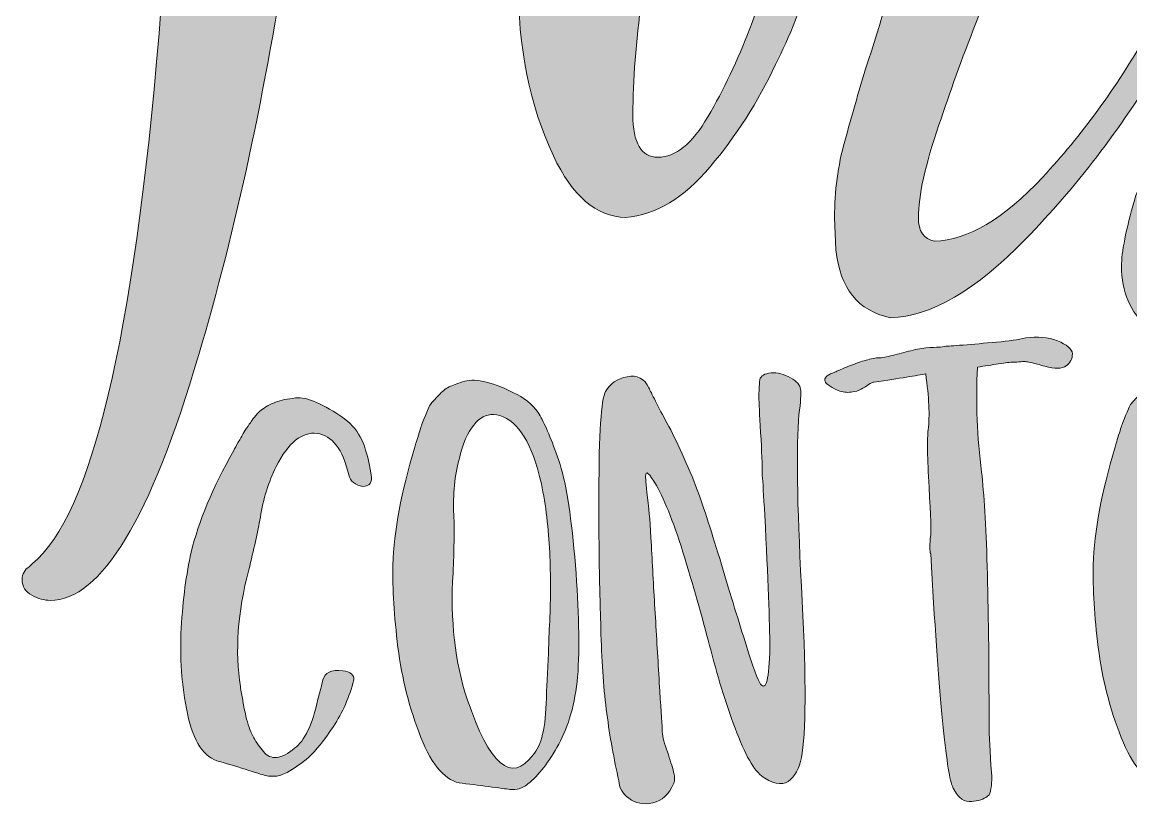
# Model space of a CAD drawing. Header units: inches. Extents: x 209 to 871, y -987 to -93.
# Drawn here: x 209.3 to 540, y -982.2 to -748.8 of the extents above; entities that cross this region are included whole.
import ezdxf

# ---------------------------------------------------------------- set-up
doc = ezdxf.new("R2010")
doc.units = ezdxf.units.IN
doc.header["$MEASUREMENT"] = 0
doc.layers.add('Layer 1', color=7, linetype='Continuous')

# ---------------------------------------------------------------- blocks, each defined once
blk = doc.blocks.new('block 6')
at = {"layer": 'Layer 1', "true_color": 0x030405}
h = blk.add_hatch(color=178, dxfattribs=at)
h.dxf.hatch_style = 2
edge = h.paths.add_edge_path()
edge.add_spline(control_points=[(478.81, -853.67), (476.32, -854.17), (471.18, -855), (463.39, -856.16), (463.05, -856.16), (462.52, -856.41), (461.77, -856.91), (461.03, -857.4), (460.28, -857.86), (459.53, -858.27), (458.79, -858.69), (457.8, -858.98), (456.55, -859.14), (455.31, -859.31), (454.02, -859.14), (452.7, -858.65), (450.04, -857.49), (448.72, -856.45), (448.72, -855.54), (448.72, -854.63), (449.71, -853.84), (451.7, -853.18), (452.36, -852.84), (453.52, -852.35), (455.18, -851.68), (456.84, -851.02), (458.42, -850.44), (459.91, -849.94), (461.4, -849.45), (462.81, -849.12), (464.14, -848.95), (465.29, -848.95), (466.7, -848.74), (468.36, -848.33), (470.02, -847.91), (471.8, -847.46), (473.71, -846.96), (475.61, -846.46), (477.32, -846.13), (478.81, -845.96), (480.63, -845.8), (481.92, -845.72), (482.66, -845.72), (483.41, -845.72), (484.11, -845.63), (484.78, -845.47), (485.27, -845.47), (487.02, -845.34), (490, -845.09), (492.98, -844.84), (496.3, -844.56), (499.95, -844.22), (503.59, -843.89), (506.49, -843.48), (508.65, -842.98), (512.13, -842.48), (515.28, -842.77), (518.1, -843.85), (520.92, -844.93), (522.41, -846.21), (522.58, -847.71), (522.58, -849.2), (521.95, -850.4), (520.71, -851.31), (519.47, -852.22), (517.35, -852.27), (514.37, -851.43), (512.71, -850.94), (511.47, -850.61), (510.64, -850.44), (509.81, -850.28), (509.23, -850.15), (508.9, -850.07), (508.56, -849.99), (507.98, -849.99), (507.16, -850.07), (506.32, -850.15), (505.58, -850.19), (504.92, -850.19), (504.09, -850.19), (502.64, -850.36), (500.57, -850.69), (498.49, -851.02), (496.38, -851.35), (494.23, -851.68), (493.73, -862.13), (494.14, -872.57), (495.47, -883.02), (496.96, -895.62), (497.71, -920.49), (497.71, -957.62), (497.71, -961.6), (497.96, -966.57), (498.45, -972.54), (498.62, -975.69), (498.37, -977.93), (497.71, -979.26), (497.54, -979.42), (497.21, -979.67), (496.71, -980), (496.22, -980.33), (495.51, -980.62), (494.6, -980.87), (493.68, -981.12), (492.73, -981.24), (491.74, -981.24), (490.74, -981.24), (489.79, -980.79), (488.88, -979.88), (487.96, -978.97), (487.18, -977.68), (486.52, -976.02), (485.68, -973.37), (484.73, -966.41), (483.66, -955.13), (482.58, -943.86), (481.46, -927.95), (480.3, -907.39), (479.96, -906.56), (479.96, -904.65), (480.3, -901.67), (480.46, -901.01), (480.3, -896.28), (479.8, -887.49), (479.3, -878.71), (479.22, -872.99), (479.55, -870.33), (480.05, -866.19), (479.8, -860.64), (478.81, -853.67)], knot_values=[0, 0, 0, 0, 1, 1, 1, 2, 2, 2, 3, 3, 3, 4, 4, 4, 5, 5, 5, 6, 6, 6, 7, 7, 7, 8, 8, 8, 9, 9, 9, 10, 10, 10, 11, 11, 11, 12, 12, 12, 13, 13, 13, 14, 14, 14, 15, 15, 15, 16, 16, 16, 17, 17, 17, 18, 18, 18, 19, 19, 19, 20, 20, 20, 21, 21, 21, 22, 22, 22, 23, 23, 23, 24, 24, 24, 25, 25, 25, 26, 26, 26, 27, 27, 27, 28, 28, 28, 29, 29, 29, 30, 30, 30, 31, 31, 31, 32, 32, 32, 33, 33, 33, 34, 34, 34, 35, 35, 35, 36, 36, 36, 37, 37, 37, 38, 38, 38, 39, 39, 39, 40, 40, 40, 41, 41, 41, 42, 42, 42, 43, 43, 43, 43], degree=3, periodic=1)
h = blk.add_hatch(color=178, dxfattribs=at)
h.dxf.hatch_style = 2
edge = h.paths.add_edge_path()
edge.add_spline(control_points=[(319.9, -910.62), (320.23, -900.51), (322.39, -888.9), (326.37, -875.8), (326.53, -875.14), (326.91, -873.86), (327.49, -871.95), (328.07, -870.05), (328.48, -868.8), (328.73, -868.22), (328.98, -867.64), (329.39, -866.6), (329.98, -865.11), (330.55, -863.62), (331.13, -862.59), (331.72, -862), (332.3, -861.43), (333.04, -860.64), (333.95, -859.64), (334.86, -858.65), (335.9, -857.9), (337.06, -857.4), (338.22, -856.91), (339.63, -856.41), (341.29, -855.91), (344.77, -854.92), (349.99, -856.25), (356.96, -859.89), (359.94, -861.38), (362.22, -863.5), (363.8, -866.23), (365.37, -868.97), (367.24, -873.4), (369.39, -879.54), (371.38, -885.34), (372.95, -894.91), (374.12, -908.26), (375.27, -921.61), (375.61, -933), (375.11, -942.45), (374.45, -950.74), (372.71, -957.62), (369.89, -963.09), (367.07, -968.56), (364, -972.71), (360.69, -975.53), (359.53, -976.52), (358.49, -977.14), (357.58, -977.39), (356.67, -977.64), (355.84, -977.72), (355.09, -977.64), (354.35, -977.55), (352.48, -977.31), (349.5, -976.89), (346.51, -976.48), (343.53, -976.1), (340.54, -975.77), (335.73, -975.28), (331.63, -970.71), (328.23, -962.1), (324.83, -953.48), (322.55, -944.53), (321.4, -935.24), (320.23, -925.96), (319.74, -917.75), (319.9, -910.62)], knot_values=[0, 0, 0, 0, 1, 1, 1, 2, 2, 2, 3, 3, 3, 4, 4, 4, 5, 5, 5, 6, 6, 6, 7, 7, 7, 8, 8, 8, 9, 9, 9, 10, 10, 10, 11, 11, 11, 12, 12, 12, 13, 13, 13, 14, 14, 14, 15, 15, 15, 16, 16, 16, 17, 17, 17, 18, 18, 18, 19, 19, 19, 20, 20, 20, 21, 21, 21, 22, 22, 22, 22], degree=3, periodic=1)
edge = h.paths.add_edge_path()
edge.add_spline(control_points=[(339.8, -878.54), (338.31, -884.01), (337.72, -889.73), (338.06, -895.7), (338.22, -900.67), (338.14, -906.48), (337.81, -913.11), (336.98, -927.2), (338.39, -939.72), (342.04, -950.66), (348.67, -970.38), (355.22, -975.94), (361.68, -967.32), (364.17, -964.67), (365.49, -959.03), (365.66, -950.41), (365.66, -949.08), (365.74, -947.09), (365.91, -944.44), (366.07, -941.79), (366.2, -939.14), (366.28, -936.48), (366.36, -933.83), (366.49, -930.81), (366.66, -927.41), (366.82, -924.01), (366.9, -920.61), (366.9, -917.21), (366.9, -913.81), (366.82, -910.37), (366.66, -906.89), (366.49, -903.41), (366.2, -899.93), (365.79, -896.45), (365.37, -892.96), (364.83, -889.65), (364.17, -886.5), (361.52, -874.56), (357.37, -867.77), (351.74, -866.11), (346.92, -864.78), (343.19, -868.02), (340.54, -875.8), (340.21, -876.64), (339.96, -877.55), (339.8, -878.54)], knot_values=[0, 0, 0, 0, 1, 1, 1, 2, 2, 2, 3, 3, 3, 4, 4, 4, 5, 5, 5, 6, 6, 6, 7, 7, 7, 8, 8, 8, 9, 9, 9, 10, 10, 10, 11, 11, 11, 12, 12, 12, 13, 13, 13, 14, 14, 14, 15, 15, 15, 15], degree=3, periodic=1)
h = blk.add_hatch(color=178, dxfattribs=at)
h.dxf.hatch_style = 2
edge = h.paths.add_edge_path()
edge.add_spline(control_points=[(403.71, -975.77), (402.22, -979.09), (400.1, -981.04), (397.37, -981.62), (394.63, -982.2), (392.27, -981.74), (390.28, -980.25), (388.29, -978.76), (387.29, -977.02), (387.29, -975.03), (385.8, -968.56), (384.6, -961.89), (383.69, -955.01), (382.77, -948.13), (382.2, -940.26), (381.95, -931.39), (381.7, -922.52), (381.53, -915.89), (381.45, -911.49), (381.36, -907.1), (381.33, -899.68), (381.33, -889.23), (381.33, -871.5), (381.99, -861.38), (383.32, -858.9), (384.64, -856.58), (386.8, -855.13), (389.78, -854.54), (392.77, -853.96), (394.92, -855.08), (396.25, -857.9), (396.58, -858.57), (397.24, -859.89), (398.24, -861.88), (399.23, -863.87), (400.39, -866.07), (401.72, -868.47), (403.04, -870.87), (404.53, -873.9), (406.19, -877.55), (407.85, -881.2), (409.34, -884.76), (410.67, -888.24), (412.66, -893.71), (415.06, -901.13), (417.88, -910.5), (420.7, -919.86), (423.14, -927.87), (425.22, -934.49), (427.29, -941.13), (428.74, -945.02), (429.57, -946.18), (431.23, -948.34), (432.14, -944.69), (432.31, -935.24), (432.31, -927.95), (431.81, -914.85), (430.81, -895.95), (430.48, -889.82), (430.23, -885.84), (430.07, -884.01), (430.07, -881.03), (429.9, -876.76), (429.57, -871.2), (429.24, -865.65), (429.07, -862.13), (429.07, -860.64), (429.07, -859.14), (429.15, -857.4), (429.32, -855.41), (429.65, -854.26), (430.77, -853.59), (432.68, -853.42), (434.58, -853.26), (436.53, -853.76), (438.52, -854.92), (440.34, -855.91), (441.34, -857.03), (441.51, -858.27), (441.67, -859.52), (441.51, -862.05), (441.01, -865.86), (440.18, -875.31), (440.43, -892.34), (441.75, -916.96), (443.08, -941.58), (443.16, -958.2), (442, -966.82), (441.51, -970.3), (440.34, -972.91), (438.52, -974.65), (436.7, -976.4), (434.13, -976.27), (430.81, -974.28), (428.16, -972.79), (425.38, -968.28), (422.48, -960.73), (419.58, -953.19), (417.01, -945.06), (414.77, -936.36), (412.54, -927.65), (409.92, -918.42), (406.94, -908.63), (403.96, -898.85), (401.14, -891.64), (398.48, -887), (396.33, -883.18), (395.25, -882.27), (395.25, -884.26), (395.25, -884.92), (395.5, -887.58), (396, -892.22), (396.33, -894.21), (396.66, -898.43), (396.99, -904.9), (397.32, -911.37), (397.7, -918.08), (398.11, -925.04), (398.52, -932.01), (398.94, -938.93), (399.35, -945.81), (399.77, -952.69), (400.06, -957.37), (400.23, -959.86), (400.23, -961.35), (400.64, -963.26), (401.47, -965.58), (402.3, -967.9), (402.96, -969.97), (403.46, -971.8), (403.96, -973.62), (404.04, -974.94), (403.71, -975.77)], knot_values=[0, 0, 0, 0, 1, 1, 1, 2, 2, 2, 3, 3, 3, 4, 4, 4, 5, 5, 5, 6, 6, 6, 7, 7, 7, 8, 8, 8, 9, 9, 9, 10, 10, 10, 11, 11, 11, 12, 12, 12, 13, 13, 13, 14, 14, 14, 15, 15, 15, 16, 16, 16, 17, 17, 17, 18, 18, 18, 19, 19, 19, 20, 20, 20, 21, 21, 21, 22, 22, 22, 23, 23, 23, 24, 24, 24, 25, 25, 25, 26, 26, 26, 27, 27, 27, 28, 28, 28, 29, 29, 29, 30, 30, 30, 31, 31, 31, 32, 32, 32, 33, 33, 33, 34, 34, 34, 35, 35, 35, 36, 36, 36, 37, 37, 37, 38, 38, 38, 39, 39, 39, 40, 40, 40, 41, 41, 41, 42, 42, 42, 43, 43, 43, 44, 44, 44, 44], degree=3, periodic=1)
h = blk.add_hatch(color=178, dxfattribs=at)
h.dxf.hatch_style = 2
edge = h.paths.add_edge_path()
edge.add_spline(control_points=[(528.79, -910.62), (529.12, -900.51), (531.28, -888.9), (535.26, -875.8), (535.42, -875.14), (535.79, -873.86), (536.37, -871.95), (536.95, -870.05), (537.37, -868.8), (537.62, -868.22), (537.87, -867.64), (538.28, -866.6), (538.86, -865.11), (539.44, -863.62), (540.02, -862.59), (540.6, -862), (541.18, -861.43), (541.93, -860.64), (542.84, -859.64), (543.75, -858.65), (544.79, -857.9), (545.95, -857.4), (547.11, -856.91), (548.52, -856.41), (550.18, -855.91), (553.66, -854.92), (558.88, -856.25), (565.84, -859.89), (568.83, -861.38), (571.1, -863.5), (572.68, -866.23), (574.26, -868.97), (576.12, -873.4), (578.28, -879.54), (580.27, -885.34), (581.84, -894.91), (583, -908.26), (584.16, -921.61), (584.49, -933), (584, -942.45), (583.33, -950.74), (581.59, -957.62), (578.77, -963.09), (575.95, -968.56), (572.89, -972.71), (569.57, -975.53), (568.41, -976.52), (567.37, -977.14), (566.47, -977.39), (565.55, -977.64), (564.72, -977.72), (563.98, -977.64), (563.23, -977.55), (561.37, -977.31), (558.38, -976.89), (555.4, -976.48), (552.41, -976.1), (549.43, -975.77), (544.62, -975.28), (540.52, -970.71), (537.12, -962.1), (533.72, -953.48), (531.44, -944.53), (530.28, -935.24), (529.12, -925.96), (528.62, -917.75), (528.79, -910.62)], knot_values=[0, 0, 0, 0, 1, 1, 1, 2, 2, 2, 3, 3, 3, 4, 4, 4, 5, 5, 5, 6, 6, 6, 7, 7, 7, 8, 8, 8, 9, 9, 9, 10, 10, 10, 11, 11, 11, 12, 12, 12, 13, 13, 13, 14, 14, 14, 15, 15, 15, 16, 16, 16, 17, 17, 17, 18, 18, 18, 19, 19, 19, 20, 20, 20, 21, 21, 21, 22, 22, 22, 22], degree=3, periodic=1)
edge = h.paths.add_edge_path()
edge.add_spline(control_points=[(548.68, -878.54), (547.19, -884.01), (546.61, -889.73), (546.94, -895.7), (547.11, -900.67), (547.03, -906.48), (546.7, -913.11), (545.86, -927.2), (547.27, -939.72), (550.92, -950.66), (557.55, -970.38), (564.1, -975.94), (570.57, -967.32), (573.06, -964.67), (574.38, -959.03), (574.55, -950.41), (574.55, -949.08), (574.63, -947.09), (574.8, -944.44), (574.96, -941.79), (575.08, -939.14), (575.17, -936.48), (575.25, -933.83), (575.37, -930.81), (575.54, -927.41), (575.7, -924.01), (575.79, -920.61), (575.79, -917.21), (575.79, -913.81), (575.7, -910.37), (575.54, -906.89), (575.37, -903.41), (575.08, -899.93), (574.67, -896.45), (574.26, -892.96), (573.72, -889.65), (573.06, -886.5), (570.4, -874.56), (566.25, -867.77), (560.62, -866.11), (555.81, -864.78), (552.08, -868.02), (549.43, -875.8), (549.1, -876.64), (548.85, -877.55), (548.68, -878.54)], knot_values=[0, 0, 0, 0, 1, 1, 1, 2, 2, 2, 3, 3, 3, 4, 4, 4, 5, 5, 5, 6, 6, 6, 7, 7, 7, 8, 8, 8, 9, 9, 9, 10, 10, 10, 11, 11, 11, 12, 12, 12, 13, 13, 13, 14, 14, 14, 15, 15, 15, 15], degree=3, periodic=1)
h = blk.add_hatch(color=178, dxfattribs=at)
h.dxf.hatch_style = 2
edge = h.paths.add_edge_path()
edge.add_spline(control_points=[(272.41, -876.55), (272.74, -875.89), (273.19, -875.06), (273.77, -874.06), (274.35, -873.07), (274.77, -872.32), (275.02, -871.83), (275.27, -871.33), (275.68, -870.67), (276.26, -869.84), (276.84, -869.01), (277.3, -868.35), (277.63, -867.85), (277.96, -867.35), (278.41, -866.77), (279, -866.11), (279.58, -865.45), (280.12, -864.91), (280.61, -864.49), (281.11, -864.08), (281.73, -863.66), (282.48, -863.25), (283.22, -862.84), (284.01, -862.46), (284.84, -862.13), (285.67, -861.8), (286.58, -861.55), (287.58, -861.38), (288.57, -861.22), (289.65, -861.05), (290.81, -860.88), (294.29, -860.55), (299.18, -862.63), (305.48, -867.1), (307.8, -868.93), (309.5, -871), (310.58, -873.32), (311.66, -875.64), (312.61, -879.12), (313.44, -883.76), (313.77, -886.09), (312.94, -887.24), (310.95, -887.24), (308.63, -886.91), (307.22, -885.75), (306.72, -883.76), (304.9, -876.14), (301.75, -872.04), (297.27, -871.45), (292.8, -870.87), (288.73, -874.15), (285.09, -881.28), (282.77, -885.92), (281.19, -890.98), (280.36, -896.45), (279.53, -900.92), (278.38, -906.14), (276.88, -912.11), (273.56, -924.88), (272.74, -936.48), (274.4, -946.93), (274.4, -947.09), (274.4, -947.26), (274.4, -947.42), (274.73, -948.92), (274.98, -950.25), (275.14, -951.4), (275.31, -952.57), (275.68, -954.31), (276.26, -956.63), (276.84, -958.95), (277.54, -960.81), (278.38, -962.22), (279.2, -963.63), (280.15, -965), (281.24, -966.32), (282.31, -967.65), (283.64, -968.23), (285.21, -968.06), (286.79, -967.9), (288.57, -966.99), (290.56, -965.33), (293.55, -963.18), (295.86, -958.28), (297.52, -950.66), (297.85, -949.33), (298.35, -947.42), (299.02, -944.94), (299.51, -942.79), (301.5, -941.87), (304.98, -942.2), (307.3, -942.54), (308.38, -943.45), (308.22, -944.94), (306.89, -950.08), (304.86, -954.72), (302.12, -958.86), (299.39, -963.01), (296.94, -966.04), (294.79, -967.94), (292.63, -969.85), (290.48, -971.38), (288.32, -972.54), (286.99, -973.2), (285.84, -973.57), (284.84, -973.66), (283.85, -973.74), (282.98, -973.7), (282.23, -973.54), (281.48, -973.37), (279.7, -972.83), (276.88, -971.92), (274.06, -971.01), (271.16, -970.14), (268.18, -969.31), (263.54, -968.15), (260.35, -963.38), (258.61, -955.01), (256.86, -946.64), (256.24, -938.14), (256.74, -929.52), (257.24, -920.9), (258.23, -913.36), (259.72, -906.89), (261.88, -897.77), (266.1, -887.66), (272.41, -876.55)], knot_values=[0, 0, 0, 0, 1, 1, 1, 2, 2, 2, 3, 3, 3, 4, 4, 4, 5, 5, 5, 6, 6, 6, 7, 7, 7, 8, 8, 8, 9, 9, 9, 10, 10, 10, 11, 11, 11, 12, 12, 12, 13, 13, 13, 14, 14, 14, 15, 15, 15, 16, 16, 16, 17, 17, 17, 18, 18, 18, 19, 19, 19, 20, 20, 20, 21, 21, 21, 22, 22, 22, 23, 23, 23, 24, 24, 24, 25, 25, 25, 26, 26, 26, 27, 27, 27, 28, 28, 28, 29, 29, 29, 30, 30, 30, 31, 31, 31, 32, 32, 32, 33, 33, 33, 34, 34, 34, 35, 35, 35, 36, 36, 36, 37, 37, 37, 38, 38, 38, 39, 39, 39, 40, 40, 40, 41, 41, 41, 42, 42, 42, 42], degree=3, periodic=1)
at = {"layer": 'Layer 1', "lineweight": 0}
for points, knots in [([(478.81, -853.67), (476.32, -854.17), (471.18, -855), (463.39, -856.16), (463.05, -856.16), (462.52, -856.41), (461.77, -856.91), (461.03, -857.4), (460.28, -857.86), (459.53, -858.27), (458.79, -858.69), (457.8, -858.98), (456.55, -859.14), (455.31, -859.31), (454.02, -859.14), (452.7, -858.65), (450.04, -857.49), (448.72, -856.45), (448.72, -855.54), (448.72, -854.63), (449.71, -853.84), (451.7, -853.18), (452.36, -852.84), (453.52, -852.35), (455.18, -851.68), (456.84, -851.02), (458.42, -850.44), (459.91, -849.94), (461.4, -849.45), (462.81, -849.12), (464.14, -848.95), (465.29, -848.95), (466.7, -848.74), (468.36, -848.33), (470.02, -847.91), (471.8, -847.46), (473.71, -846.96), (475.61, -846.46), (477.32, -846.13), (478.81, -845.96), (480.63, -845.8), (481.92, -845.72), (482.66, -845.72), (483.41, -845.72), (484.11, -845.63), (484.78, -845.47), (485.27, -845.47), (487.02, -845.34), (490, -845.09), (492.98, -844.84), (496.3, -844.56), (499.95, -844.22), (503.59, -843.89), (506.49, -843.48), (508.65, -842.98), (512.13, -842.48), (515.28, -842.77), (518.1, -843.85), (520.92, -844.93), (522.41, -846.21), (522.58, -847.71), (522.58, -849.2), (521.95, -850.4), (520.71, -851.31), (519.47, -852.22), (517.35, -852.27), (514.37, -851.43), (512.71, -850.94), (511.47, -850.61), (510.64, -850.44), (509.81, -850.28), (509.23, -850.15), (508.9, -850.07), (508.56, -849.99), (507.98, -849.99), (507.16, -850.07), (506.32, -850.15), (505.58, -850.19), (504.92, -850.19), (504.09, -850.19), (502.64, -850.36), (500.57, -850.69), (498.49, -851.02), (496.38, -851.35), (494.23, -851.68), (493.73, -862.13), (494.14, -872.57), (495.47, -883.02), (496.96, -895.62), (497.71, -920.49), (497.71, -957.62), (497.71, -961.6), (497.96, -966.57), (498.45, -972.54), (498.62, -975.69), (498.37, -977.93), (497.71, -979.26), (497.54, -979.42), (497.21, -979.67), (496.71, -980), (496.22, -980.33), (495.51, -980.62), (494.6, -980.87), (493.68, -981.12), (492.73, -981.24), (491.74, -981.24), (490.74, -981.24), (489.79, -980.79), (488.88, -979.88), (487.96, -978.97), (487.18, -977.68), (486.52, -976.02), (485.68, -973.37), (484.73, -966.41), (483.66, -955.13), (482.58, -943.86), (481.46, -927.95), (480.3, -907.39), (479.96, -906.56), (479.96, -904.65), (480.3, -901.67), (480.46, -901.01), (480.3, -896.28), (479.8, -887.49), (479.3, -878.71), (479.22, -872.99), (479.55, -870.33), (480.05, -866.19), (479.8, -860.64), (478.81, -853.67)], [0, 0, 0, 0, 1, 1, 1, 2, 2, 2, 3, 3, 3, 4, 4, 4, 5, 5, 5, 6, 6, 6, 7, 7, 7, 8, 8, 8, 9, 9, 9, 10, 10, 10, 11, 11, 11, 12, 12, 12, 13, 13, 13, 14, 14, 14, 15, 15, 15, 16, 16, 16, 17, 17, 17, 18, 18, 18, 19, 19, 19, 20, 20, 20, 21, 21, 21, 22, 22, 22, 23, 23, 23, 24, 24, 24, 25, 25, 25, 26, 26, 26, 27, 27, 27, 28, 28, 28, 29, 29, 29, 30, 30, 30, 31, 31, 31, 32, 32, 32, 33, 33, 33, 34, 34, 34, 35, 35, 35, 36, 36, 36, 37, 37, 37, 38, 38, 38, 39, 39, 39, 40, 40, 40, 41, 41, 41, 42, 42, 42, 43, 43, 43, 43]), ([(319.9, -910.62), (320.23, -900.51), (322.39, -888.9), (326.37, -875.8), (326.53, -875.14), (326.91, -873.86), (327.49, -871.95), (328.07, -870.05), (328.48, -868.8), (328.73, -868.22), (328.98, -867.64), (329.39, -866.6), (329.98, -865.11), (330.55, -863.62), (331.13, -862.59), (331.72, -862), (332.3, -861.43), (333.04, -860.64), (333.95, -859.64), (334.86, -858.65), (335.9, -857.9), (337.06, -857.4), (338.22, -856.91), (339.63, -856.41), (341.29, -855.91), (344.77, -854.92), (349.99, -856.25), (356.96, -859.89), (359.94, -861.38), (362.22, -863.5), (363.8, -866.23), (365.37, -868.97), (367.24, -873.4), (369.39, -879.54), (371.38, -885.34), (372.95, -894.91), (374.12, -908.26), (375.27, -921.61), (375.61, -933), (375.11, -942.45), (374.45, -950.74), (372.71, -957.62), (369.89, -963.09), (367.07, -968.56), (364, -972.71), (360.69, -975.53), (359.53, -976.52), (358.49, -977.14), (357.58, -977.39), (356.67, -977.64), (355.84, -977.72), (355.09, -977.64), (354.35, -977.55), (352.48, -977.31), (349.5, -976.89), (346.51, -976.48), (343.53, -976.1), (340.54, -975.77), (335.73, -975.28), (331.63, -970.71), (328.23, -962.1), (324.83, -953.48), (322.55, -944.53), (321.4, -935.24), (320.23, -925.96), (319.74, -917.75), (319.9, -910.62)], [0, 0, 0, 0, 1, 1, 1, 2, 2, 2, 3, 3, 3, 4, 4, 4, 5, 5, 5, 6, 6, 6, 7, 7, 7, 8, 8, 8, 9, 9, 9, 10, 10, 10, 11, 11, 11, 12, 12, 12, 13, 13, 13, 14, 14, 14, 15, 15, 15, 16, 16, 16, 17, 17, 17, 18, 18, 18, 19, 19, 19, 20, 20, 20, 21, 21, 21, 22, 22, 22, 22]), ([(403.71, -975.77), (402.22, -979.09), (400.1, -981.04), (397.37, -981.62), (394.63, -982.2), (392.27, -981.74), (390.28, -980.25), (388.29, -978.76), (387.29, -977.02), (387.29, -975.03), (385.8, -968.56), (384.6, -961.89), (383.69, -955.01), (382.77, -948.13), (382.2, -940.26), (381.95, -931.39), (381.7, -922.52), (381.53, -915.89), (381.45, -911.49), (381.36, -907.1), (381.33, -899.68), (381.33, -889.23), (381.33, -871.5), (381.99, -861.38), (383.32, -858.9), (384.64, -856.58), (386.8, -855.13), (389.78, -854.54), (392.77, -853.96), (394.92, -855.08), (396.25, -857.9), (396.58, -858.57), (397.24, -859.89), (398.24, -861.88), (399.23, -863.87), (400.39, -866.07), (401.72, -868.47), (403.04, -870.87), (404.53, -873.9), (406.19, -877.55), (407.85, -881.2), (409.34, -884.76), (410.67, -888.24), (412.66, -893.71), (415.06, -901.13), (417.88, -910.5), (420.7, -919.86), (423.14, -927.87), (425.22, -934.49), (427.29, -941.13), (428.74, -945.02), (429.57, -946.18), (431.23, -948.34), (432.14, -944.69), (432.31, -935.24), (432.31, -927.95), (431.81, -914.85), (430.81, -895.95), (430.48, -889.82), (430.23, -885.84), (430.07, -884.01), (430.07, -881.03), (429.9, -876.76), (429.57, -871.2), (429.24, -865.65), (429.07, -862.13), (429.07, -860.64), (429.07, -859.14), (429.15, -857.4), (429.32, -855.41), (429.65, -854.26), (430.77, -853.59), (432.68, -853.42), (434.58, -853.26), (436.53, -853.76), (438.52, -854.92), (440.34, -855.91), (441.34, -857.03), (441.51, -858.27), (441.67, -859.52), (441.51, -862.05), (441.01, -865.86), (440.18, -875.31), (440.43, -892.34), (441.75, -916.96), (443.08, -941.58), (443.16, -958.2), (442, -966.82), (441.51, -970.3), (440.34, -972.91), (438.52, -974.65), (436.7, -976.4), (434.13, -976.27), (430.81, -974.28), (428.16, -972.79), (425.38, -968.28), (422.48, -960.73), (419.58, -953.19), (417.01, -945.06), (414.77, -936.36), (412.54, -927.65), (409.92, -918.42), (406.94, -908.63), (403.96, -898.85), (401.14, -891.64), (398.48, -887), (396.33, -883.18), (395.25, -882.27), (395.25, -884.26), (395.25, -884.92), (395.5, -887.58), (396, -892.22), (396.33, -894.21), (396.66, -898.43), (396.99, -904.9), (397.32, -911.37), (397.7, -918.08), (398.11, -925.04), (398.52, -932.01), (398.94, -938.93), (399.35, -945.81), (399.77, -952.69), (400.06, -957.37), (400.23, -959.86), (400.23, -961.35), (400.64, -963.26), (401.47, -965.58), (402.3, -967.9), (402.96, -969.97), (403.46, -971.8), (403.96, -973.62), (404.04, -974.94), (403.71, -975.77)], [0, 0, 0, 0, 1, 1, 1, 2, 2, 2, 3, 3, 3, 4, 4, 4, 5, 5, 5, 6, 6, 6, 7, 7, 7, 8, 8, 8, 9, 9, 9, 10, 10, 10, 11, 11, 11, 12, 12, 12, 13, 13, 13, 14, 14, 14, 15, 15, 15, 16, 16, 16, 17, 17, 17, 18, 18, 18, 19, 19, 19, 20, 20, 20, 21, 21, 21, 22, 22, 22, 23, 23, 23, 24, 24, 24, 25, 25, 25, 26, 26, 26, 27, 27, 27, 28, 28, 28, 29, 29, 29, 30, 30, 30, 31, 31, 31, 32, 32, 32, 33, 33, 33, 34, 34, 34, 35, 35, 35, 36, 36, 36, 37, 37, 37, 38, 38, 38, 39, 39, 39, 40, 40, 40, 41, 41, 41, 42, 42, 42, 43, 43, 43, 44, 44, 44, 44]), ([(528.79, -910.62), (529.12, -900.51), (531.28, -888.9), (535.26, -875.8), (535.42, -875.14), (535.79, -873.86), (536.37, -871.95), (536.95, -870.05), (537.37, -868.8), (537.62, -868.22), (537.87, -867.64), (538.28, -866.6), (538.86, -865.11), (539.44, -863.62), (540.02, -862.59), (540.6, -862), (541.18, -861.43), (541.93, -860.64), (542.84, -859.64), (543.75, -858.65), (544.79, -857.9), (545.95, -857.4), (547.11, -856.91), (548.52, -856.41), (550.18, -855.91), (553.66, -854.92), (558.88, -856.25), (565.84, -859.89), (568.83, -861.38), (571.1, -863.5), (572.68, -866.23), (574.26, -868.97), (576.12, -873.4), (578.28, -879.54), (580.27, -885.34), (581.84, -894.91), (583, -908.26), (584.16, -921.61), (584.49, -933), (584, -942.45), (583.33, -950.74), (581.59, -957.62), (578.77, -963.09), (575.95, -968.56), (572.89, -972.71), (569.57, -975.53), (568.41, -976.52), (567.37, -977.14), (566.47, -977.39), (565.55, -977.64), (564.72, -977.72), (563.98, -977.64), (563.23, -977.55), (561.37, -977.31), (558.38, -976.89), (555.4, -976.48), (552.41, -976.1), (549.43, -975.77), (544.62, -975.28), (540.52, -970.71), (537.12, -962.1), (533.72, -953.48), (531.44, -944.53), (530.28, -935.24), (529.12, -925.96), (528.62, -917.75), (528.79, -910.62)], [0, 0, 0, 0, 1, 1, 1, 2, 2, 2, 3, 3, 3, 4, 4, 4, 5, 5, 5, 6, 6, 6, 7, 7, 7, 8, 8, 8, 9, 9, 9, 10, 10, 10, 11, 11, 11, 12, 12, 12, 13, 13, 13, 14, 14, 14, 15, 15, 15, 16, 16, 16, 17, 17, 17, 18, 18, 18, 19, 19, 19, 20, 20, 20, 21, 21, 21, 22, 22, 22, 22]), ([(272.41, -876.55), (272.74, -875.89), (273.19, -875.06), (273.77, -874.06), (274.35, -873.07), (274.77, -872.32), (275.02, -871.83), (275.27, -871.33), (275.68, -870.67), (276.26, -869.84), (276.84, -869.01), (277.3, -868.35), (277.63, -867.85), (277.96, -867.35), (278.41, -866.77), (279, -866.11), (279.58, -865.45), (280.12, -864.91), (280.61, -864.49), (281.11, -864.08), (281.73, -863.66), (282.48, -863.25), (283.22, -862.84), (284.01, -862.46), (284.84, -862.13), (285.67, -861.8), (286.58, -861.55), (287.58, -861.38), (288.57, -861.22), (289.65, -861.05), (290.81, -860.88), (294.29, -860.55), (299.18, -862.63), (305.48, -867.1), (307.8, -868.93), (309.5, -871), (310.58, -873.32), (311.66, -875.64), (312.61, -879.12), (313.44, -883.76), (313.77, -886.09), (312.94, -887.24), (310.95, -887.24), (308.63, -886.91), (307.22, -885.75), (306.72, -883.76), (304.9, -876.14), (301.75, -872.04), (297.27, -871.45), (292.8, -870.87), (288.73, -874.15), (285.09, -881.28), (282.77, -885.92), (281.19, -890.98), (280.36, -896.45), (279.53, -900.92), (278.38, -906.14), (276.88, -912.11), (273.56, -924.88), (272.74, -936.48), (274.4, -946.93), (274.4, -947.09), (274.4, -947.26), (274.4, -947.42), (274.73, -948.92), (274.98, -950.25), (275.14, -951.4), (275.31, -952.57), (275.68, -954.31), (276.26, -956.63), (276.84, -958.95), (277.54, -960.81), (278.38, -962.22), (279.2, -963.63), (280.15, -965), (281.24, -966.32), (282.31, -967.65), (283.64, -968.23), (285.21, -968.06), (286.79, -967.9), (288.57, -966.99), (290.56, -965.33), (293.55, -963.18), (295.86, -958.28), (297.52, -950.66), (297.85, -949.33), (298.35, -947.42), (299.02, -944.94), (299.51, -942.79), (301.5, -941.87), (304.98, -942.2), (307.3, -942.54), (308.38, -943.45), (308.22, -944.94), (306.89, -950.08), (304.86, -954.72), (302.12, -958.86), (299.39, -963.01), (296.94, -966.04), (294.79, -967.94), (292.63, -969.85), (290.48, -971.38), (288.32, -972.54), (286.99, -973.2), (285.84, -973.57), (284.84, -973.66), (283.85, -973.74), (282.98, -973.7), (282.23, -973.54), (281.48, -973.37), (279.7, -972.83), (276.88, -971.92), (274.06, -971.01), (271.16, -970.14), (268.18, -969.31), (263.54, -968.15), (260.35, -963.38), (258.61, -955.01), (256.86, -946.64), (256.24, -938.14), (256.74, -929.52), (257.24, -920.9), (258.23, -913.36), (259.72, -906.89), (261.88, -897.77), (266.1, -887.66), (272.41, -876.55)], [0, 0, 0, 0, 1, 1, 1, 2, 2, 2, 3, 3, 3, 4, 4, 4, 5, 5, 5, 6, 6, 6, 7, 7, 7, 8, 8, 8, 9, 9, 9, 10, 10, 10, 11, 11, 11, 12, 12, 12, 13, 13, 13, 14, 14, 14, 15, 15, 15, 16, 16, 16, 17, 17, 17, 18, 18, 18, 19, 19, 19, 20, 20, 20, 21, 21, 21, 22, 22, 22, 23, 23, 23, 24, 24, 24, 25, 25, 25, 26, 26, 26, 27, 27, 27, 28, 28, 28, 29, 29, 29, 30, 30, 30, 31, 31, 31, 32, 32, 32, 33, 33, 33, 34, 34, 34, 35, 35, 35, 36, 36, 36, 37, 37, 37, 38, 38, 38, 39, 39, 39, 40, 40, 40, 41, 41, 41, 42, 42, 42, 42]), ([(339.8, -878.54), (338.31, -884.01), (337.72, -889.73), (338.06, -895.7), (338.22, -900.67), (338.14, -906.48), (337.81, -913.11), (336.98, -927.2), (338.39, -939.72), (342.04, -950.66), (348.67, -970.38), (355.22, -975.94), (361.68, -967.32), (364.17, -964.67), (365.49, -959.03), (365.66, -950.41), (365.66, -949.08), (365.74, -947.09), (365.91, -944.44), (366.07, -941.79), (366.2, -939.14), (366.28, -936.48), (366.36, -933.83), (366.49, -930.81), (366.66, -927.41), (366.82, -924.01), (366.9, -920.61), (366.9, -917.21), (366.9, -913.81), (366.82, -910.37), (366.66, -906.89), (366.49, -903.41), (366.2, -899.93), (365.79, -896.45), (365.37, -892.96), (364.83, -889.65), (364.17, -886.5), (361.52, -874.56), (357.37, -867.77), (351.74, -866.11), (346.92, -864.78), (343.19, -868.02), (340.54, -875.8), (340.21, -876.64), (339.96, -877.55), (339.8, -878.54)], [0, 0, 0, 0, 1, 1, 1, 2, 2, 2, 3, 3, 3, 4, 4, 4, 5, 5, 5, 6, 6, 6, 7, 7, 7, 8, 8, 8, 9, 9, 9, 10, 10, 10, 11, 11, 11, 12, 12, 12, 13, 13, 13, 14, 14, 14, 15, 15, 15, 15])]:
    blk.add_open_spline(points, degree=3, knots=knots, dxfattribs=at)
blk = doc.blocks.new('block 7')
at = {"layer": 'Layer 1', "true_color": 0xbe1e2f}
h = blk.add_hatch(color=242, dxfattribs=at)
h.dxf.hatch_style = 2
edge = h.paths.add_edge_path()
edge.add_spline(control_points=[(343.63, -672.33), (339.82, -671.45), (336.31, -671.01), (333.09, -671.01), (324.31, -671.01), (315.68, -671.74), (307.19, -673.2), (307.19, -673.2), (294.46, -674.96), (294.46, -674.96), (297.09, -645.4), (298.41, -615.99), (298.41, -586.72), (305.14, -585.26), (318.89, -583.07), (339.68, -580.14), (353.43, -578.09), (364.55, -577.07), (373.04, -577.07), (374.5, -577.07), (375.6, -578.31), (376.33, -580.8), (377.06, -583.29), (378.53, -585.12), (380.72, -586.28), (382.92, -587.46), (386.06, -588.04), (390.16, -588.04), (396.59, -588.04), (400.11, -584.68), (400.7, -577.94), (400.7, -575.31), (400.26, -573.11), (399.38, -571.36), (396.45, -566.97), (392.5, -564.27), (387.53, -563.24), (382.55, -562.21), (377.57, -561.7), (372.6, -561.7), (352.41, -561.7), (332.5, -562.58), (312.9, -564.33), (295.63, -565.8), (279.68, -566.53), (265.05, -566.53), (260.07, -566.53), (255.68, -566.24), (251.88, -565.65), (250.71, -565.36), (248.95, -565.21), (246.61, -565.21), (241.63, -565.21), (239.15, -566.24), (239.15, -568.29), (239.15, -568.29), (239.15, -571.8), (239.15, -571.8), (239.15, -575.31), (240.83, -578.97), (244.2, -582.77), (247.56, -586.58), (252.02, -588.48), (257.59, -588.48), (257.59, -635.31), (255.1, -689.88), (250.12, -752.22), (242.51, -843.24), (229.93, -895.91), (212.37, -910.26), (212.37, -910.26), (211.49, -911.13), (211.49, -911.13), (210.03, -912.01), (209.3, -913.33), (209.3, -915.09), (209.3, -917.13), (210.25, -918.67), (212.15, -919.69), (214.06, -920.72), (215.88, -921.23), (217.64, -921.23), (232.85, -921.23), (247.63, -896.79), (261.98, -847.92), (273.09, -810.46), (282.02, -769.05), (288.75, -723.69), (291.39, -706.13), (292.99, -693.99), (293.58, -687.25), (298.85, -687.25), (304.78, -686.67), (311.36, -685.49), (317.95, -684.33), (324.16, -683.74), (330.02, -683.74), (333.53, -683.74), (336.31, -684.03), (338.36, -684.62), (341.87, -686.08), (344.07, -686.81), (344.94, -686.81), (346.4, -686.81), (347.5, -686.01), (348.24, -684.4), (348.96, -682.79), (349.33, -681.4), (349.33, -680.23), (349.33, -675.84), (347.43, -673.2), (343.63, -672.33)], knot_values=[0, 0, 0, 0, 1, 1, 1, 2, 2, 2, 3, 3, 3, 4, 4, 4, 5, 5, 5, 6, 6, 6, 7, 7, 7, 8, 8, 8, 9, 9, 9, 10, 10, 10, 11, 11, 11, 12, 12, 12, 13, 13, 13, 14, 14, 14, 15, 15, 15, 16, 16, 16, 17, 17, 17, 18, 18, 18, 19, 19, 19, 20, 20, 20, 21, 21, 21, 22, 22, 22, 23, 23, 23, 24, 24, 24, 25, 25, 25, 26, 26, 26, 27, 27, 27, 28, 28, 28, 29, 29, 29, 30, 30, 30, 31, 31, 31, 32, 32, 32, 33, 33, 33, 34, 34, 34, 35, 35, 35, 36, 36, 36, 37, 37, 37, 37], degree=3, periodic=1)
h = blk.add_hatch(color=242, dxfattribs=at)
h.dxf.hatch_style = 2
edge = h.paths.add_edge_path()
edge.add_spline(control_points=[(660.34, -708.32), (659.03, -707.44), (657.63, -707.01), (656.17, -707.01), (653.24, -707.01), (650.03, -709.5), (646.51, -714.47), (645.93, -714.76), (645.49, -715.2), (645.2, -715.79), (642.27, -718.71), (636.56, -723.1), (628.08, -728.95), (615.2, -736.57), (607.73, -740.37), (605.69, -740.37), (605.69, -740.37), (605.25, -740.37), (605.25, -740.37), (597.93, -733.34), (590.76, -724.35), (583.74, -713.37), (576.72, -702.4), (573.2, -691.94), (573.2, -681.98), (573.2, -681.98), (573.64, -674.08), (573.64, -674.08), (576.86, -664.72), (582.57, -660.03), (590.76, -660.03), (596.61, -660.03), (599.54, -662.38), (599.54, -667.06), (599.54, -669.69), (598.81, -671.6), (597.35, -672.76), (595.88, -673.94), (594.42, -674.82), (592.96, -675.4), (589.74, -676.87), (587.83, -678.77), (587.25, -681.1), (587.25, -683.45), (588.42, -685.35), (590.76, -686.81), (593.1, -688.28), (595.88, -689.01), (599.1, -689.01), (602.32, -689.01), (605.69, -687.91), (609.2, -685.71), (612.71, -683.52), (615.35, -679.64), (617.1, -674.08), (617.69, -671.74), (617.98, -669.55), (617.98, -667.5), (617.98, -662.52), (616.37, -658.57), (613.15, -655.64), (608.47, -650.97), (602.32, -648.62), (594.71, -648.62), (578.32, -648.62), (566.4, -653.82), (558.94, -664.2), (551.47, -674.6), (547.74, -686.08), (547.74, -698.66), (547.74, -709.59), (550.51, -719.91), (556.04, -729.62), (553.28, -736.56), (549.51, -744.22), (544.67, -752.66), (535.6, -768.46), (525.28, -782.59), (513.72, -795.02), (502.16, -807.46), (491.4, -813.82), (481.46, -814.12), (478.23, -813.53), (476.63, -811.19), (476.63, -807.09), (476.63, -800.65), (478.67, -791.44), (482.77, -779.44), (485.99, -769.78), (489.65, -759.68), (493.75, -749.15), (502.53, -726.91), (506.92, -712.27), (506.92, -705.25), (506.92, -699.98), (505.53, -696.76), (502.75, -695.59), (499.96, -694.43), (497.11, -693.84), (494.19, -693.84), (489.21, -693.84), (480.14, -695.89), (466.97, -699.98), (459.95, -702.62), (454.24, -704.23), (449.85, -704.81), (458.04, -695.15), (462.73, -684.47), (463.9, -672.76), (463.9, -672.76), (463.9, -671.45), (463.9, -671.45), (463.9, -665.01), (462.07, -658.94), (458.41, -653.23), (454.75, -647.52), (449.27, -644.38), (441.95, -643.79), (434.34, -644.09), (428.05, -648.18), (423.07, -656.08), (418.1, -663.98), (415.47, -670.65), (415.17, -676.06), (414.88, -681.48), (414.73, -684.33), (414.73, -684.62), (414.73, -694.27), (417.66, -702.18), (423.51, -708.32), (427.11, -712.16), (432.11, -714.4), (438.46, -715.09), (438.45, -715.1), (438.45, -715.11), (438.44, -715.13), (436.97, -718.79), (435.51, -723.25), (434.05, -728.52), (432.58, -733.78), (430.03, -741.18), (426.37, -750.69), (422.71, -760.2), (418.54, -768.98), (413.86, -777.02), (409.17, -785.07), (404.2, -789.1), (398.93, -789.1), (393.95, -789.1), (391.47, -784.85), (391.47, -776.36), (391.47, -766.12), (392.35, -754.71), (394.1, -742.12), (395.86, -727.2), (396.74, -716.66), (396.74, -710.52), (396.74, -703.79), (396.15, -698.08), (394.98, -693.4), (393.51, -687.55), (390.3, -684.62), (385.32, -684.62), (366.6, -684.62), (357.23, -701.89), (357.23, -736.42), (357.23, -756.32), (360.74, -773.73), (367.77, -788.66), (373.33, -800.65), (380.5, -806.8), (389.28, -807.09), (398.34, -806.22), (406.76, -801.17), (414.52, -791.95), (422.27, -782.73), (428.78, -772.57), (434.05, -761.44), (438.15, -753.25), (441.95, -743.74), (445.47, -732.91), (447.51, -725.88), (448.54, -720.03), (448.54, -715.35), (448.54, -715.24), (448.52, -715.15), (448.52, -715.04), (450.75, -714.83), (453.09, -714.49), (455.56, -714.03), (456.44, -714.03), (457.16, -713.89), (457.75, -713.59), (460.97, -713.01), (463.6, -712.71), (465.65, -712.71), (467.12, -712.71), (468.43, -713.01), (469.6, -713.59), (470.77, -714.18), (471.36, -715.94), (471.36, -718.86), (471.36, -718.86), (470.92, -724.56), (470.92, -724.56), (469.17, -735.69), (465.8, -748.42), (460.83, -762.76), (458.77, -769.78), (456.72, -776.96), (454.68, -784.27), (452.63, -791.58), (451.61, -799.19), (451.61, -807.09), (451.61, -807.09), (452.05, -816.75), (452.05, -816.75), (453.21, -828.17), (458.63, -834.9), (468.29, -836.95), (480.29, -836.65), (493.75, -828.82), (508.67, -813.46), (523.6, -798.1), (536.91, -780.75), (548.62, -761.44), (553.84, -752.83), (558.12, -744.95), (561.48, -737.8), (564.9, -742.31), (568.94, -746.68), (573.64, -750.9), (573.64, -750.9), (579.35, -757.49), (579.35, -757.49), (556.52, -777.68), (543.79, -792.39), (541.16, -801.61), (538.52, -810.83), (537.21, -817.48), (537.21, -821.58), (537.21, -829.19), (539.84, -835.33), (545.11, -840.02), (553.31, -847.04), (563.55, -850.55), (575.84, -850.55), (590.47, -850.55), (601.81, -847.11), (609.86, -840.24), (617.91, -833.36), (622.81, -825.89), (624.57, -817.85), (626.32, -809.8), (627.2, -802.99), (627.2, -797.44), (627.2, -779.88), (622.22, -763.93), (612.27, -749.59), (618.71, -746.07), (626.25, -741.54), (634.88, -735.98), (643.51, -730.42), (650.25, -725.44), (655.08, -721.05), (659.9, -716.66), (662.32, -713.3), (662.32, -710.96), (662.32, -710.08), (661.66, -709.2), (660.34, -708.32)], knot_values=[0, 0, 0, 0, 1, 1, 1, 2, 2, 2, 3, 3, 3, 4, 4, 4, 5, 5, 5, 6, 6, 6, 7, 7, 7, 8, 8, 8, 9, 9, 9, 10, 10, 10, 11, 11, 11, 12, 12, 12, 13, 13, 13, 14, 14, 14, 15, 15, 15, 16, 16, 16, 17, 17, 17, 18, 18, 18, 19, 19, 19, 20, 20, 20, 21, 21, 21, 22, 22, 22, 23, 23, 23, 24, 24, 24, 25, 25, 25, 26, 26, 26, 27, 27, 27, 28, 28, 28, 29, 29, 29, 30, 30, 30, 31, 31, 31, 32, 32, 32, 33, 33, 33, 34, 34, 34, 35, 35, 35, 36, 36, 36, 37, 37, 37, 38, 38, 38, 39, 39, 39, 40, 40, 40, 41, 41, 41, 42, 42, 42, 43, 43, 43, 44, 44, 44, 45, 45, 45, 46, 46, 46, 47, 47, 47, 48, 48, 48, 49, 49, 49, 50, 50, 50, 51, 51, 51, 52, 52, 52, 53, 53, 53, 54, 54, 54, 55, 55, 55, 56, 56, 56, 57, 57, 57, 58, 58, 58, 59, 59, 59, 60, 60, 60, 61, 61, 61, 62, 62, 62, 63, 63, 63, 64, 64, 64, 65, 65, 65, 66, 66, 66, 67, 67, 67, 68, 68, 68, 69, 69, 69, 70, 70, 70, 71, 71, 71, 72, 72, 72, 73, 73, 73, 74, 74, 74, 75, 75, 75, 76, 76, 76, 77, 77, 77, 78, 78, 78, 79, 79, 79, 80, 80, 80, 81, 81, 81, 82, 82, 82, 83, 83, 83, 84, 84, 84, 85, 85, 85, 86, 86, 86, 87, 87, 87, 88, 88, 88, 89, 89, 89, 90, 90, 90, 90], degree=3, periodic=1)
edge = h.paths.add_edge_path()
edge.add_spline(control_points=[(446.78, -688.13), (444.44, -695.45), (441.51, -701.15), (438, -705.25), (433.03, -703.49), (430.47, -700.79), (430.32, -697.13), (430.17, -693.47), (430.1, -691.35), (430.1, -690.76), (430.1, -684.62), (431.27, -678.47), (433.61, -672.33), (435.95, -666.18), (438, -662.52), (439.75, -661.35), (441.51, -660.18), (442.68, -659.59), (443.27, -659.59), (445.61, -659.59), (447.51, -662.82), (448.97, -669.25), (448.97, -669.25), (449.41, -674.08), (449.41, -674.08), (449.41, -678.47), (448.53, -683.16), (446.78, -688.13)], knot_values=[0, 0, 0, 0, 1, 1, 1, 2, 2, 2, 3, 3, 3, 4, 4, 4, 5, 5, 5, 6, 6, 6, 7, 7, 7, 8, 8, 8, 9, 9, 9, 9], degree=3, periodic=1)
edge = h.paths.add_edge_path()
edge.add_spline(control_points=[(591.64, -825.53), (586.66, -834.31), (579.49, -838.7), (570.13, -838.7), (563.98, -838.7), (559.75, -836.14), (557.4, -831.02), (555.06, -825.89), (553.89, -821.43), (553.89, -817.63), (553.89, -800.36), (565.16, -783.53), (587.69, -767.15), (594.12, -775.34), (597.42, -782.44), (597.57, -788.44), (597.71, -794.43), (597.79, -798.02), (597.79, -799.19), (597.79, -808.85), (595.74, -817.63), (591.64, -825.53)], knot_values=[0, 0, 0, 0, 1, 1, 1, 2, 2, 2, 3, 3, 3, 4, 4, 4, 5, 5, 5, 6, 6, 6, 7, 7, 7, 7], degree=3, periodic=1)
at = {"layer": 'Layer 1', "lineweight": 0}
for points, knots in [([(343.63, -672.33), (339.82, -671.45), (336.31, -671.01), (333.09, -671.01), (324.31, -671.01), (315.68, -671.74), (307.19, -673.2), (307.19, -673.2), (294.46, -674.96), (294.46, -674.96), (297.09, -645.4), (298.41, -615.99), (298.41, -586.72), (305.14, -585.26), (318.89, -583.07), (339.68, -580.14), (353.43, -578.09), (364.55, -577.07), (373.04, -577.07), (374.5, -577.07), (375.6, -578.31), (376.33, -580.8), (377.06, -583.29), (378.53, -585.12), (380.72, -586.28), (382.92, -587.46), (386.06, -588.04), (390.16, -588.04), (396.59, -588.04), (400.11, -584.68), (400.7, -577.94), (400.7, -575.31), (400.26, -573.11), (399.38, -571.36), (396.45, -566.97), (392.5, -564.27), (387.53, -563.24), (382.55, -562.21), (377.57, -561.7), (372.6, -561.7), (352.41, -561.7), (332.5, -562.58), (312.9, -564.33), (295.63, -565.8), (279.68, -566.53), (265.05, -566.53), (260.07, -566.53), (255.68, -566.24), (251.88, -565.65), (250.71, -565.36), (248.95, -565.21), (246.61, -565.21), (241.63, -565.21), (239.15, -566.24), (239.15, -568.29), (239.15, -568.29), (239.15, -571.8), (239.15, -571.8), (239.15, -575.31), (240.83, -578.97), (244.2, -582.77), (247.56, -586.58), (252.02, -588.48), (257.59, -588.48), (257.59, -635.31), (255.1, -689.88), (250.12, -752.22), (242.51, -843.24), (229.93, -895.91), (212.37, -910.26), (212.37, -910.26), (211.49, -911.13), (211.49, -911.13), (210.03, -912.01), (209.3, -913.33), (209.3, -915.09), (209.3, -917.13), (210.25, -918.67), (212.15, -919.69), (214.06, -920.72), (215.88, -921.23), (217.64, -921.23), (232.85, -921.23), (247.63, -896.79), (261.98, -847.92), (273.09, -810.46), (282.02, -769.05), (288.75, -723.69), (291.39, -706.13), (292.99, -693.99), (293.58, -687.25), (298.85, -687.25), (304.78, -686.67), (311.36, -685.49), (317.95, -684.33), (324.16, -683.74), (330.02, -683.74), (333.53, -683.74), (336.31, -684.03), (338.36, -684.62), (341.87, -686.08), (344.07, -686.81), (344.94, -686.81), (346.4, -686.81), (347.5, -686.01), (348.24, -684.4), (348.96, -682.79), (349.33, -681.4), (349.33, -680.23), (349.33, -675.84), (347.43, -673.2), (343.63, -672.33)], [0, 0, 0, 0, 1, 1, 1, 2, 2, 2, 3, 3, 3, 4, 4, 4, 5, 5, 5, 6, 6, 6, 7, 7, 7, 8, 8, 8, 9, 9, 9, 10, 10, 10, 11, 11, 11, 12, 12, 12, 13, 13, 13, 14, 14, 14, 15, 15, 15, 16, 16, 16, 17, 17, 17, 18, 18, 18, 19, 19, 19, 20, 20, 20, 21, 21, 21, 22, 22, 22, 23, 23, 23, 24, 24, 24, 25, 25, 25, 26, 26, 26, 27, 27, 27, 28, 28, 28, 29, 29, 29, 30, 30, 30, 31, 31, 31, 32, 32, 32, 33, 33, 33, 34, 34, 34, 35, 35, 35, 36, 36, 36, 37, 37, 37, 37]), ([(660.34, -708.32), (659.03, -707.44), (657.63, -707.01), (656.17, -707.01), (653.24, -707.01), (650.03, -709.5), (646.51, -714.47), (645.93, -714.76), (645.49, -715.2), (645.2, -715.79), (642.27, -718.71), (636.56, -723.1), (628.08, -728.95), (615.2, -736.57), (607.73, -740.37), (605.69, -740.37), (605.69, -740.37), (605.25, -740.37), (605.25, -740.37), (597.93, -733.34), (590.76, -724.35), (583.74, -713.37), (576.72, -702.4), (573.2, -691.94), (573.2, -681.98), (573.2, -681.98), (573.64, -674.08), (573.64, -674.08), (576.86, -664.72), (582.57, -660.03), (590.76, -660.03), (596.61, -660.03), (599.54, -662.38), (599.54, -667.06), (599.54, -669.69), (598.81, -671.6), (597.35, -672.76), (595.88, -673.94), (594.42, -674.82), (592.96, -675.4), (589.74, -676.87), (587.83, -678.77), (587.25, -681.1), (587.25, -683.45), (588.42, -685.35), (590.76, -686.81), (593.1, -688.28), (595.88, -689.01), (599.1, -689.01), (602.32, -689.01), (605.69, -687.91), (609.2, -685.71), (612.71, -683.52), (615.35, -679.64), (617.1, -674.08), (617.69, -671.74), (617.98, -669.55), (617.98, -667.5), (617.98, -662.52), (616.37, -658.57), (613.15, -655.64), (608.47, -650.97), (602.32, -648.62), (594.71, -648.62), (578.32, -648.62), (566.4, -653.82), (558.94, -664.2), (551.47, -674.6), (547.74, -686.08), (547.74, -698.66), (547.74, -709.59), (550.51, -719.91), (556.04, -729.62), (553.28, -736.56), (549.51, -744.22), (544.67, -752.66), (535.6, -768.46), (525.28, -782.59), (513.72, -795.02), (502.16, -807.46), (491.4, -813.82), (481.46, -814.12), (478.23, -813.53), (476.63, -811.19), (476.63, -807.09), (476.63, -800.65), (478.67, -791.44), (482.77, -779.44), (485.99, -769.78), (489.65, -759.68), (493.75, -749.15), (502.53, -726.91), (506.92, -712.27), (506.92, -705.25), (506.92, -699.98), (505.53, -696.76), (502.75, -695.59), (499.96, -694.43), (497.11, -693.84), (494.19, -693.84), (489.21, -693.84), (480.14, -695.89), (466.97, -699.98), (459.95, -702.62), (454.24, -704.23), (449.85, -704.81), (458.04, -695.15), (462.73, -684.47), (463.9, -672.76), (463.9, -672.76), (463.9, -671.45), (463.9, -671.45), (463.9, -665.01), (462.07, -658.94), (458.41, -653.23), (454.75, -647.52), (449.27, -644.38), (441.95, -643.79), (434.34, -644.09), (428.05, -648.18), (423.07, -656.08), (418.1, -663.98), (415.47, -670.65), (415.17, -676.06), (414.88, -681.48), (414.73, -684.33), (414.73, -684.62), (414.73, -694.27), (417.66, -702.18), (423.51, -708.32), (427.11, -712.16), (432.11, -714.4), (438.46, -715.09), (438.45, -715.1), (438.45, -715.11), (438.44, -715.13), (436.97, -718.79), (435.51, -723.25), (434.05, -728.52), (432.58, -733.78), (430.03, -741.18), (426.37, -750.69), (422.71, -760.2), (418.54, -768.98), (413.86, -777.02), (409.17, -785.07), (404.2, -789.1), (398.93, -789.1), (393.95, -789.1), (391.47, -784.85), (391.47, -776.36), (391.47, -766.12), (392.35, -754.71), (394.1, -742.12), (395.86, -727.2), (396.74, -716.66), (396.74, -710.52), (396.74, -703.79), (396.15, -698.08), (394.98, -693.4), (393.51, -687.55), (390.3, -684.62), (385.32, -684.62), (366.6, -684.62), (357.23, -701.89), (357.23, -736.42), (357.23, -756.32), (360.74, -773.73), (367.77, -788.66), (373.33, -800.65), (380.5, -806.8), (389.28, -807.09), (398.34, -806.22), (406.76, -801.17), (414.52, -791.95), (422.27, -782.73), (428.78, -772.57), (434.05, -761.44), (438.15, -753.25), (441.95, -743.74), (445.47, -732.91), (447.51, -725.88), (448.54, -720.03), (448.54, -715.35), (448.54, -715.24), (448.52, -715.15), (448.52, -715.04), (450.75, -714.83), (453.09, -714.49), (455.56, -714.03), (456.44, -714.03), (457.16, -713.89), (457.75, -713.59), (460.97, -713.01), (463.6, -712.71), (465.65, -712.71), (467.12, -712.71), (468.43, -713.01), (469.6, -713.59), (470.77, -714.18), (471.36, -715.94), (471.36, -718.86), (471.36, -718.86), (470.92, -724.56), (470.92, -724.56), (469.17, -735.69), (465.8, -748.42), (460.83, -762.76), (458.77, -769.78), (456.72, -776.96), (454.68, -784.27), (452.63, -791.58), (451.61, -799.19), (451.61, -807.09), (451.61, -807.09), (452.05, -816.75), (452.05, -816.75), (453.21, -828.17), (458.63, -834.9), (468.29, -836.95), (480.29, -836.65), (493.75, -828.82), (508.67, -813.46), (523.6, -798.1), (536.91, -780.75), (548.62, -761.44), (553.84, -752.83), (558.12, -744.95), (561.48, -737.8), (564.9, -742.31), (568.94, -746.68), (573.64, -750.9), (573.64, -750.9), (579.35, -757.49), (579.35, -757.49), (556.52, -777.68), (543.79, -792.39), (541.16, -801.61), (538.52, -810.83), (537.21, -817.48), (537.21, -821.58), (537.21, -829.19), (539.84, -835.33), (545.11, -840.02), (553.31, -847.04), (563.55, -850.55), (575.84, -850.55), (590.47, -850.55), (601.81, -847.11), (609.86, -840.24), (617.91, -833.36), (622.81, -825.89), (624.57, -817.85), (626.32, -809.8), (627.2, -802.99), (627.2, -797.44), (627.2, -779.88), (622.22, -763.93), (612.27, -749.59), (618.71, -746.07), (626.25, -741.54), (634.88, -735.98), (643.51, -730.42), (650.25, -725.44), (655.08, -721.05), (659.9, -716.66), (662.32, -713.3), (662.32, -710.96), (662.32, -710.08), (661.66, -709.2), (660.34, -708.32)], [0, 0, 0, 0, 1, 1, 1, 2, 2, 2, 3, 3, 3, 4, 4, 4, 5, 5, 5, 6, 6, 6, 7, 7, 7, 8, 8, 8, 9, 9, 9, 10, 10, 10, 11, 11, 11, 12, 12, 12, 13, 13, 13, 14, 14, 14, 15, 15, 15, 16, 16, 16, 17, 17, 17, 18, 18, 18, 19, 19, 19, 20, 20, 20, 21, 21, 21, 22, 22, 22, 23, 23, 23, 24, 24, 24, 25, 25, 25, 26, 26, 26, 27, 27, 27, 28, 28, 28, 29, 29, 29, 30, 30, 30, 31, 31, 31, 32, 32, 32, 33, 33, 33, 34, 34, 34, 35, 35, 35, 36, 36, 36, 37, 37, 37, 38, 38, 38, 39, 39, 39, 40, 40, 40, 41, 41, 41, 42, 42, 42, 43, 43, 43, 44, 44, 44, 45, 45, 45, 46, 46, 46, 47, 47, 47, 48, 48, 48, 49, 49, 49, 50, 50, 50, 51, 51, 51, 52, 52, 52, 53, 53, 53, 54, 54, 54, 55, 55, 55, 56, 56, 56, 57, 57, 57, 58, 58, 58, 59, 59, 59, 60, 60, 60, 61, 61, 61, 62, 62, 62, 63, 63, 63, 64, 64, 64, 65, 65, 65, 66, 66, 66, 67, 67, 67, 68, 68, 68, 69, 69, 69, 70, 70, 70, 71, 71, 71, 72, 72, 72, 73, 73, 73, 74, 74, 74, 75, 75, 75, 76, 76, 76, 77, 77, 77, 78, 78, 78, 79, 79, 79, 80, 80, 80, 81, 81, 81, 82, 82, 82, 83, 83, 83, 84, 84, 84, 85, 85, 85, 86, 86, 86, 87, 87, 87, 88, 88, 88, 89, 89, 89, 90, 90, 90, 90])]:
    blk.add_open_spline(points, degree=3, knots=knots, dxfattribs=at)
blk = doc.blocks.new('block 2')
at = {"layer": 'Layer 1'}
for name in ['block 7', 'block 6']:
    blk.add_blockref(name, (0, 0), dxfattribs=at)

msp = doc.modelspace()

# ---------------------------------------------------------------- block references
at = {"layer": 'Layer 1'}
msp.add_blockref('block 2', (0, 0), dxfattribs=at)

doc.saveas('drawing.dxf')
